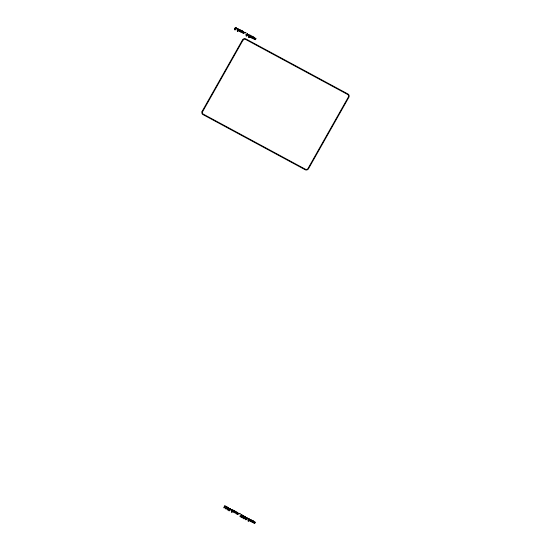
<?xml version="1.0" encoding="UTF-8"?>
<svg xmlns="http://www.w3.org/2000/svg" width="551" height="551" viewBox="0 0 551 551"><rect width="100%" height="100%" fill="white"/><g stroke="black" fill="none" stroke-linecap="round" stroke-linejoin="round"><path stroke-width="0.83" d="M242.233 30.918L240.704 32.11L238.845 30.877L239.609 29.506L240.381 29.919L239.575 31.193L240.071 31.324L240.539 30.009L241.31 30.422L240.401 31.448L240.663 31.855L241.476 30.512L243.067 31.366L242.165 32.406L242.757 32.778C243.666 30.615 243.914 31.937 243.349 33.301C244.155 31.848 245.539 31.724 243.873 33.535L241.531 32.33L242.295 30.952M253.625 37.124L252.117 38.267L250.257 37.041L251.029 35.663L251.793 36.077L250.987 37.358L251.49 37.482L251.952 36.166L252.73 36.58L251.821 37.613L252.076 38.012L252.888 36.669L254.479 37.53L253.584 38.563L254.176 38.935C255.079 36.772 255.327 38.095 254.762 39.465C255.574 38.005 256.952 37.881 255.292 39.693L252.943 38.487L253.715 37.117M253.067 520.888L252.324 522.224L254.672 523.429C256.318 521.639 254.968 521.721 254.142 523.195C254.707 521.831 254.459 520.509 253.556 522.672L252.964 522.3L253.859 521.26L252.268 520.406L251.456 521.749L251.201 521.342L252.082 520.358L251.332 519.896L250.87 521.218L250.368 521.088L251.153 519.855L250.409 519.4L249.637 520.771L251.497 522.004L253.095 520.847M225.269 507.905L225.545 508.635L226.282 508.38L226.089 506.279L227.432 507.003L227.308 507.561L226.282 506.72L226.606 508.056L226.082 509.014L225.173 508.559L225.269 507.905M240.14 515.929L240.415 516.652L241.152 516.404L240.959 514.303L242.302 515.027L242.178 515.584L241.152 514.744L241.476 516.08L240.952 517.038L240.043 516.583L240.14 515.929M241.861 516.859L242.137 517.589L242.881 517.334L242.681 515.233L244.031 515.956L243.9 516.514L242.881 515.674L243.205 517.01L242.681 517.968L241.772 517.513L241.861 516.859M237.254 28.425L237.633 28.631L237.254 28.425M248.666 34.582L249.052 34.789L248.666 34.582M231.454 509.365L231.833 509.572L231.454 509.365M248.046 518.319L248.432 518.525L248.046 518.319M245.808 32.488L245.753 32.867C244.637 33.446 246.028 31.875 245.808 32.488M240.009 513.429L239.954 513.808C238.838 514.386 240.222 512.816 240.009 513.429M233.941 510.625L233.045 511.817L235.387 513.029C237.798 510.226 234.657 514.097 236.675 514.007L238.073 514.476C239.726 512.685 238.369 512.767 237.543 514.241C238.115 512.878 237.867 511.555 236.958 513.718L236.365 513.346L237.267 512.306L235.67 511.452L234.857 512.795L234.602 512.389L235.511 511.362L234.74 510.949L234.271 512.265C232.825 512.21 235.442 510.033 233.941 510.625M224.87 505.756C221.447 510.55 227.115 505.708 224.87 505.756M234.636 28.28L234.781 29.857L235.608 29.788L236.434 28.466L236.062 27.55L234.636 28.28M237.226 29.678L237.371 31.255L238.197 31.18L239.024 29.864L238.652 28.948L237.226 29.678M246.056 34.438L246.194 36.015L247.02 35.946L247.854 34.623L247.482 33.707L246.056 34.438M248.646 35.836L248.783 37.413L249.61 37.344L250.443 36.022L250.071 35.106L248.646 35.836M227.108 508.291L227.253 509.868L228.08 509.792L228.913 508.47L228.534 507.561L227.108 508.291M228.837 509.22L228.975 510.798L229.801 510.729L230.635 509.406L230.263 508.49L228.837 509.22M231.427 510.619L231.572 512.196L232.398 512.12L233.225 510.805L232.853 509.889L231.427 510.619M243.707 517.244L243.845 518.822L244.672 518.746L245.505 517.423L245.133 516.514L243.707 517.244M245.429 518.174L245.574 519.751L246.4 519.676L247.234 518.36L246.855 517.444L245.429 518.174M248.026 519.572L248.164 521.15L248.99 521.074L249.823 519.758L249.451 518.842L248.026 519.572M236.221 28.101L234.822 29.761L235.387 27.853L236.028 27.653L236.221 28.101M238.81 29.499L237.412 31.159L237.977 29.251L238.617 29.051L238.81 29.499M247.64 34.258L246.235 35.925L246.807 34.01L247.447 33.811L247.64 34.258M250.23 35.657L248.825 37.323L249.396 35.409L250.037 35.209L250.23 35.657M228.693 508.112L227.294 509.771L227.859 507.864L228.507 507.664L228.693 508.112M230.421 509.041L229.023 510.701L229.588 508.793L230.228 508.594L230.421 509.041M233.011 510.44L231.613 512.099L232.178 510.192L232.818 509.992L233.011 510.44M245.291 517.065L243.886 518.725L244.458 516.817L245.099 516.618L245.291 517.065M247.02 517.995L245.615 519.655L246.187 517.747L246.827 517.547L247.02 517.995M249.61 519.393L248.205 521.053L248.776 519.145L249.417 518.946L249.61 519.393M202.121 111.357L201.983 111.633A2.528 2.466 -0.3 0 0 202.837 114.518L305.385 169.846A2.528 2.466 -0.3 0 0 308.34 169.012L349.017 97.01A2.528 2.466 -0.3 0 0 348.163 94.118L245.615 38.797A2.528 2.466 -0.3 0 0 242.66 39.631L202.121 111.357M242.991 40.175L202.637 111.619A1.942 1.901 -0.3 0 0 203.395 114.195L305.371 169.212A1.942 1.901 -0.3 0 0 308.009 168.461L348.363 97.024A1.942 1.901 -0.3 0 0 347.605 94.448L245.629 39.431A1.942 1.901 -0.3 0 0 242.991 40.175"/></g></svg>
